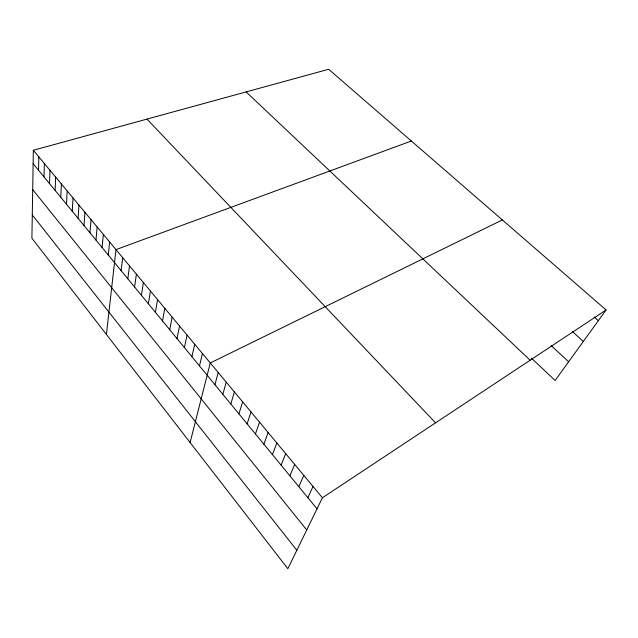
<?xml version="1.0" encoding="UTF-8"?>
<svg xmlns="http://www.w3.org/2000/svg" width="638" height="638" viewBox="0 0 638 638"><rect width="100%" height="100%" fill="white"/><g stroke="black" fill="none" stroke-linecap="round" stroke-linejoin="round"><path stroke-width="0.96" d="M33.351 150.273L31.9 238.229L287.85 568.729L322.413 497.76L606.1 309.948L328.666 69.271L33.351 150.273L322.413 497.76M38.535 170.25L38.838 156.86M44.006 176.893L44.381 163.527M49.533 183.608L49.987 170.266M55.115 190.403L55.658 177.085M60.762 197.27L61.384 183.967M66.472 204.208L67.181 190.937M72.246 211.226L73.043 197.979M78.083 218.324L78.968 205.109M83.985 225.493L84.966 212.31M89.95 232.75L91.027 219.6M95.987 240.095L97.159 226.976M102.096 247.512L103.364 234.433M108.269 255.025L109.64 241.977M106.41 334.448L115.988 249.61L411.374 141.014M121.124 270.648L122.703 257.68M127.815 278.782L129.506 265.855M134.586 287.012L136.388 274.133M141.437 295.346L143.359 282.514M148.375 303.776L150.416 291M155.401 312.317L157.57 299.597M162.515 320.97L164.811 308.298M169.724 329.726L172.14 317.118M177.021 338.603L179.573 326.042M184.406 347.582L187.094 335.094M191.894 356.682L194.718 344.257M199.479 365.901L202.445 353.548M190.108 442.517L210.277 362.95L502.345 219.943M214.942 384.706L218.204 372.488M222.829 394.292L226.243 382.154M230.82 404.006L234.393 391.955M238.923 413.855L242.655 401.884M247.129 423.831L251.029 411.949M255.447 433.952L259.514 422.157M263.885 444.2L268.127 432.5M272.434 454.599L276.852 442.995M281.103 465.142L285.712 453.642M289.899 475.828L294.684 464.432M298.815 486.666L303.792 475.382M307.859 497.664L313.035 486.491M606.1 309.948L555.108 380.479L531.454 358.189M594.185 316.998L598.356 320.659M572.382 331.577L583.331 341.442M551.112 345.573L568.649 361.746M246.132 91.904L530.154 360.231M146.979 119.099L435.571 422.842M33.128 163.671L317.03 508.813M32.705 189.63L306.726 529.963M32.283 214.934L296.829 550.291"/></g></svg>
